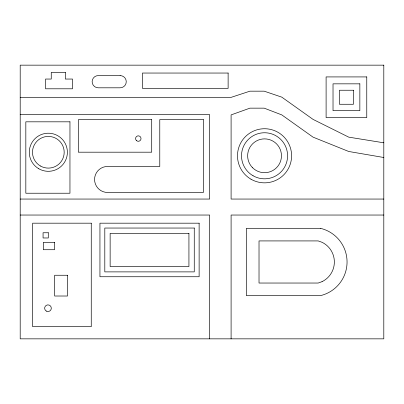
<?xml version="1.0" encoding="UTF-8"?>
<svg xmlns="http://www.w3.org/2000/svg" width="404" height="404" viewBox="0 0 404 404"><rect width="100%" height="100%" fill="white"/><g stroke="black" fill="none" stroke-linecap="round" stroke-linejoin="round"><path stroke-width="0.61" d="M20.2 97.364L231.098 97.364L249.935 91.173L264.191 91.173L281.8 97.147L313.055 119.392L348.738 137.148L383.8 142.799M20.2 114.635L209.656 114.635L209.656 199.056L20.2 199.056M383.8 199.056L231.098 199.056L231.098 114.903L249.935 108.151L264.191 108.151L281.8 114.903L313.055 137.148L348.738 151.485L383.8 157.499M20.2 215.039L209.656 215.039L209.656 338.845M383.8 215.039L231.098 215.039L231.098 338.845M322.069 281.654L318.185 283.037L259.02 283.037L259.02 240.92L318.185 240.92L322.069 242.304A21.892 21.892 0 0 1 322.069 281.654M383.8 65.155L20.2 65.155L20.2 338.845L383.8 338.845L383.8 65.155M65.352 72.377L51.258 72.377L51.258 79.048L45.571 79.048L45.571 88.799L72.498 88.799L72.498 79.048L65.352 79.048L65.352 72.377M228.124 73.048L142.455 73.048L142.455 88.375L228.124 88.375L228.124 73.048M120.15 75.593L98.248 75.593A6.105 6.105 0 0 0 92.137 81.704A6.105 6.105 0 0 0 98.248 87.809L120.15 87.809A6.105 6.105 0 0 0 126.255 81.704A6.105 6.105 0 0 0 120.15 75.593M366.766 76.922L326.104 76.922L326.104 117.584L366.766 117.584L366.766 76.922M359.848 83.84L333.022 83.84L333.022 110.666L359.848 110.666L359.848 83.84M353.45 90.238L339.421 90.238L339.421 104.267L353.45 104.267L353.45 90.238M203.389 119.599L159.777 119.599L159.777 166.448L107.58 166.448A13.009 13.009 0 0 0 94.571 179.457A13.009 13.009 0 0 0 107.58 192.466L203.389 192.466L203.389 119.599M151.707 119.69L78.351 119.69L78.351 152.192L151.707 152.192L151.707 119.69M69.958 121.821L25.826 121.821L25.826 193.228L69.958 193.228L69.958 121.821M91.259 223.185L32.658 223.185L32.658 326.679L91.259 326.679L91.259 223.185M199.127 223.185L99.945 223.185L99.945 276.74L199.127 276.74L199.127 223.185M194.263 228.043L104.803 228.043L104.803 271.882L194.263 271.882L194.263 228.043M320.367 228.3L246.395 228.3L246.395 295.657L320.367 295.657A34.593 34.593 0 0 0 320.367 228.3M48.288 232.754L43.071 232.754L43.071 237.971L48.288 237.971L48.288 232.754M188.931 233.376L110.141 233.376L110.141 266.549L188.931 266.549L188.931 233.376M54.54 242.329L43.329 242.329L43.329 249.717L54.54 249.717L54.54 242.329M67.498 275.255L54.666 275.255L54.666 296.016L67.498 296.016L67.498 275.255M251.02 179.219A27.053 27.053 0 0 0 291.602 155.787A27.053 27.053 0 0 0 251.02 132.355A27.053 27.053 0 0 0 251.02 179.219M252.596 167.741A16.907 16.907 0 0 0 280.881 160.166A16.907 16.907 0 0 0 260.176 139.456A16.907 16.907 0 0 0 252.596 167.741M253.03 175.735A23.033 23.033 0 0 0 287.582 155.787A23.033 23.033 0 0 0 253.03 135.84A23.033 23.033 0 0 0 253.03 175.735M46.248 311.06A3.328 3.328 0 0 0 51.303 308.282A3.328 3.328 0 0 0 46.374 305.298A3.328 3.328 0 0 0 46.248 311.06M136.38 140.491A2.722 2.722 0 0 0 140.935 139.269A2.722 2.722 0 0 0 137.602 135.936A2.722 2.722 0 0 0 136.38 140.491M38.809 168.766A19.054 19.054 0 0 0 67.387 152.263A19.054 19.054 0 0 0 38.809 135.764A19.054 19.054 0 0 0 38.809 168.766M40.41 165.988A15.852 15.852 0 0 0 64.186 152.263A15.852 15.852 0 0 0 40.41 138.537A15.852 15.852 0 0 0 40.41 165.988"/></g></svg>
